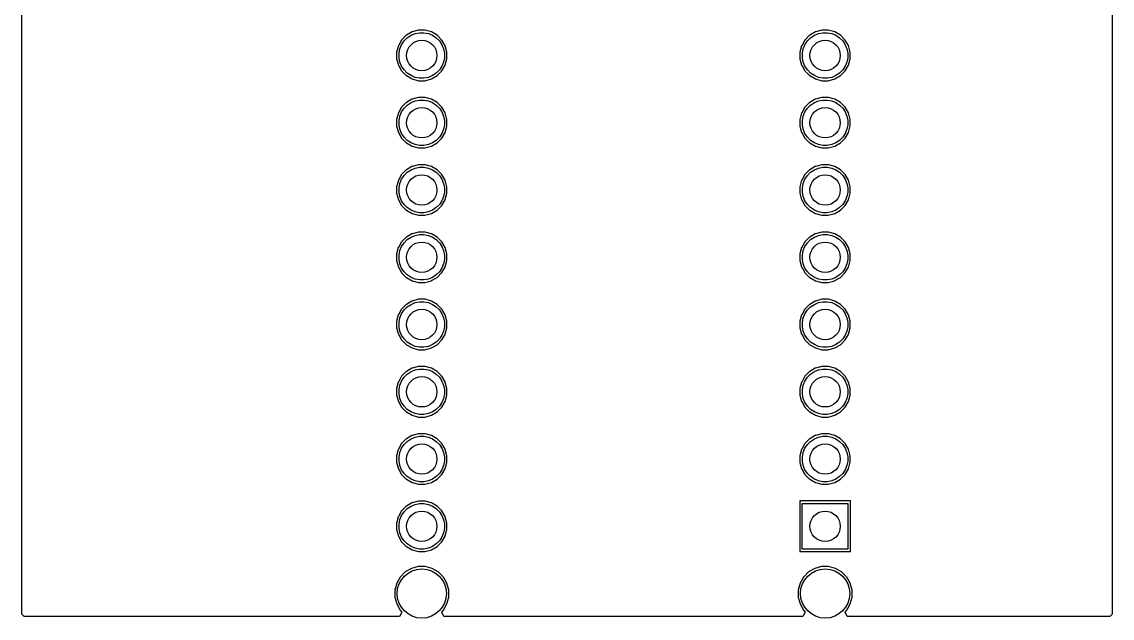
# Model space of a CAD drawing. Header units: inches. Extents: x 5.04 to 6.66, y -5.01 to -3.26.
# Drawn here: x 5.035 to 6.657, y -5.006 to -4.12 of the extents above; entities that cross this region are included whole.
import ezdxf

# ---------------------------------------------------------------- set-up
doc = ezdxf.new("R2010")
doc.units = ezdxf.units.IN
doc.header["$MEASUREMENT"] = 0
doc.layers.add('B.Cu', color=153, linetype='CONTINUOUS', true_color=0x4d7fc4)

msp = doc.modelspace()

# ---------------------------------------------------------------- linework, layer by layer
at = {"layer": 'B.Cu', "linetype": 'CONTINUOUS'}
for p, q in [((6.6575, -3.2672), (6.6575, -5.0005)), ((5.0354, -4.1648), (5.0354, -4.0648)), ((5.6159, -4.1348), (5.6075, -4.1397)), ((5.6256, -4.1322), (5.6159, -4.1348)), ((5.6206, -4.1372), (5.6271, -4.1359)), ((5.6352, -4.1322), (5.6256, -4.1322)), ((5.6271, -4.1359), (5.6337, -4.1359)), ((5.6337, -4.1359), (5.6403, -4.1372)), ((5.6449, -4.1348), (5.6352, -4.1322)), ((5.645, -4.1348), (5.6449, -4.1348)), ((5.6534, -4.1397), (5.645, -4.1348)), ((6.2159, -4.1348), (6.2075, -4.1397)), ((6.2256, -4.1322), (6.2159, -4.1348)), ((6.2206, -4.1372), (6.2271, -4.1359)), ((6.2352, -4.1322), (6.2256, -4.1322)), ((6.2271, -4.1359), (6.2337, -4.1359)), ((6.2337, -4.1359), (6.2403, -4.1372)), ((6.2449, -4.1348), (6.2352, -4.1322)), ((6.245, -4.1348), (6.2449, -4.1348)), ((6.2534, -4.1397), (6.245, -4.1348)), ((5.6004, -4.1467), (5.5956, -4.1552)), ((5.6074, -4.1397), (5.6004, -4.1467)), ((5.6004, -4.1467), (5.6004, -4.1467)), ((5.6005, -4.1537), (5.6042, -4.1481)), ((5.6042, -4.1481), (5.6089, -4.1434)), ((5.6075, -4.1397), (5.6074, -4.1397)), ((5.6089, -4.1434), (5.6144, -4.1397)), ((5.6144, -4.1397), (5.6206, -4.1372)), ((5.6403, -4.1372), (5.6464, -4.1397)), ((5.6464, -4.1397), (5.652, -4.1434)), ((5.652, -4.1434), (5.6567, -4.1481)), ((5.6604, -4.1467), (5.6534, -4.1397)), ((5.6567, -4.1481), (5.6604, -4.1537)), ((5.6653, -4.1552), (5.6604, -4.1467)), ((6.2004, -4.1467), (6.1956, -4.1552)), ((6.2074, -4.1397), (6.2004, -4.1467)), ((6.2004, -4.1467), (6.2004, -4.1467)), ((6.2005, -4.1537), (6.2042, -4.1481)), ((6.2042, -4.1481), (6.2089, -4.1434)), ((6.2075, -4.1397), (6.2074, -4.1397)), ((6.2089, -4.1434), (6.2144, -4.1397)), ((6.2144, -4.1397), (6.2206, -4.1372)), ((6.2403, -4.1372), (6.2464, -4.1397)), ((6.2464, -4.1397), (6.252, -4.1434)), ((6.252, -4.1434), (6.2567, -4.1481)), ((6.2604, -4.1467), (6.2534, -4.1397)), ((6.2567, -4.1481), (6.2604, -4.1537)), ((6.2653, -4.1551), (6.2604, -4.1467)), ((5.0354, -4.2648), (5.0354, -4.1648)), ((5.5956, -4.1552), (5.593, -4.1648)), ((5.593, -4.1648), (5.593, -4.1746)), ((5.5966, -4.1664), (5.5979, -4.1598)), ((5.5966, -4.173), (5.5966, -4.1664)), ((5.5979, -4.1598), (5.6005, -4.1537)), ((5.6604, -4.1537), (5.6629, -4.1598)), ((5.6629, -4.1598), (5.6642, -4.1664)), ((5.6642, -4.1664), (5.6642, -4.173)), ((5.6679, -4.1648), (5.6653, -4.1552)), ((5.6679, -4.1746), (5.6679, -4.1648)), ((5.6679, -4.1648), (5.6679, -4.1648)), ((6.1955, -4.1552), (6.193, -4.1648)), ((6.193, -4.1648), (6.193, -4.1746)), ((6.1956, -4.1552), (6.1955, -4.1552)), ((6.1966, -4.1664), (6.1979, -4.1598)), ((6.1966, -4.173), (6.1966, -4.1664)), ((6.1979, -4.1598), (6.2005, -4.1537)), ((6.2604, -4.1537), (6.2629, -4.1598)), ((6.2629, -4.1598), (6.2642, -4.1664)), ((6.2642, -4.1664), (6.2642, -4.173)), ((6.2679, -4.1648), (6.2653, -4.1551)), ((6.2679, -4.1745), (6.2679, -4.1648)), ((5.593, -4.1746), (5.5956, -4.1842)), ((5.5956, -4.1842), (5.6004, -4.1926)), ((5.5979, -4.1795), (5.5966, -4.173)), ((5.6005, -4.1857), (5.5979, -4.1795)), ((5.6629, -4.1795), (5.6604, -4.1857)), ((5.6604, -4.1927), (5.6653, -4.1842)), ((5.6642, -4.173), (5.6629, -4.1795)), ((5.6653, -4.1842), (5.6679, -4.1746)), ((6.193, -4.1746), (6.1955, -4.1841)), ((6.1955, -4.1841), (6.1956, -4.1842)), ((6.1956, -4.1842), (6.2004, -4.1926)), ((6.1979, -4.1795), (6.1966, -4.173)), ((6.2005, -4.1857), (6.1979, -4.1795)), ((6.2629, -4.1795), (6.2604, -4.1857)), ((6.2604, -4.1927), (6.2653, -4.1842)), ((6.2642, -4.173), (6.2629, -4.1795)), ((6.2653, -4.1842), (6.2679, -4.1745)), ((5.6004, -4.1926), (5.6004, -4.1927)), ((5.6004, -4.1927), (5.6074, -4.1996)), ((5.6042, -4.1912), (5.6005, -4.1857)), ((5.6089, -4.1959), (5.6042, -4.1912)), ((5.6074, -4.1996), (5.6075, -4.1997)), ((5.6075, -4.1997), (5.6159, -4.2046)), ((5.6144, -4.1996), (5.6089, -4.1959)), ((5.6206, -4.2022), (5.6144, -4.1996)), ((5.6464, -4.1996), (5.6403, -4.2022)), ((5.645, -4.2045), (5.6534, -4.1997)), ((5.652, -4.1959), (5.6464, -4.1996)), ((5.6567, -4.1912), (5.652, -4.1959)), ((5.6534, -4.1997), (5.6604, -4.1927)), ((5.6604, -4.1857), (5.6567, -4.1912)), ((6.2004, -4.1926), (6.2004, -4.1927)), ((6.2004, -4.1927), (6.2074, -4.1996)), ((6.2042, -4.1912), (6.2005, -4.1857)), ((6.2089, -4.1959), (6.2042, -4.1912)), ((6.2074, -4.1996), (6.2075, -4.1997)), ((6.2075, -4.1997), (6.2159, -4.2046)), ((6.2144, -4.1996), (6.2089, -4.1959)), ((6.2206, -4.2022), (6.2144, -4.1996)), ((6.2464, -4.1996), (6.2403, -4.2022)), ((6.245, -4.2045), (6.2534, -4.1997)), ((6.252, -4.1959), (6.2464, -4.1996)), ((6.2567, -4.1912), (6.252, -4.1959)), ((6.2534, -4.1997), (6.2604, -4.1927)), ((6.2604, -4.1857), (6.2567, -4.1912)), ((5.6159, -4.2046), (5.6256, -4.2072)), ((5.6271, -4.2035), (5.6206, -4.2022)), ((5.6256, -4.2072), (5.6352, -4.2072)), ((5.6337, -4.2035), (5.6271, -4.2035)), ((5.6403, -4.2022), (5.6337, -4.2035)), ((5.6352, -4.2072), (5.6449, -4.2046)), ((5.6449, -4.2046), (5.645, -4.2045)), ((6.2159, -4.2046), (6.2256, -4.2072)), ((6.2271, -4.2035), (6.2206, -4.2022)), ((6.2256, -4.2072), (6.2352, -4.2072)), ((6.2337, -4.2035), (6.2271, -4.2035)), ((6.2403, -4.2022), (6.2337, -4.2035)), ((6.2352, -4.2072), (6.2449, -4.2046)), ((6.2449, -4.2046), (6.245, -4.2045)), ((5.6255, -4.2322), (5.616, -4.2348)), ((5.6353, -4.2322), (5.6255, -4.2322)), ((5.6448, -4.2348), (5.6353, -4.2322)), ((6.2255, -4.2322), (6.216, -4.2348)), ((6.2353, -4.2322), (6.2255, -4.2322)), ((6.2448, -4.2348), (6.2353, -4.2322)), ((5.6004, -4.2467), (5.5956, -4.2552)), ((5.6074, -4.2397), (5.6004, -4.2467)), ((5.6004, -4.2467), (5.6004, -4.2467)), ((5.6005, -4.2537), (5.6042, -4.2481)), ((5.6042, -4.2481), (5.6089, -4.2434)), ((5.6075, -4.2397), (5.6074, -4.2397)), ((5.6158, -4.2348), (5.6075, -4.2397)), ((5.6089, -4.2434), (5.6144, -4.2397)), ((5.6144, -4.2397), (5.6206, -4.2372)), ((5.616, -4.2348), (5.6158, -4.2348)), ((5.6206, -4.2372), (5.6271, -4.2359)), ((5.6271, -4.2359), (5.6337, -4.2359)), ((5.6337, -4.2359), (5.6403, -4.2372)), ((5.6403, -4.2372), (5.6464, -4.2397)), ((5.645, -4.2348), (5.6448, -4.2348)), ((5.6534, -4.2397), (5.645, -4.2348)), ((5.6464, -4.2397), (5.652, -4.2434)), ((5.652, -4.2434), (5.6567, -4.2481)), ((5.6604, -4.2467), (5.6534, -4.2397)), ((5.6567, -4.2481), (5.6604, -4.2537)), ((5.6653, -4.2552), (5.6604, -4.2467)), ((6.2004, -4.2467), (6.1956, -4.2552)), ((6.2074, -4.2397), (6.2004, -4.2467)), ((6.2004, -4.2467), (6.2004, -4.2467)), ((6.2005, -4.2537), (6.2042, -4.2481)), ((6.2042, -4.2481), (6.2089, -4.2434)), ((6.2075, -4.2397), (6.2074, -4.2397)), ((6.2158, -4.2348), (6.2075, -4.2397)), ((6.2089, -4.2434), (6.2144, -4.2397)), ((6.2144, -4.2397), (6.2206, -4.2372)), ((6.216, -4.2348), (6.2158, -4.2348)), ((6.2206, -4.2372), (6.2271, -4.2359)), ((6.2271, -4.2359), (6.2337, -4.2359)), ((6.2337, -4.2359), (6.2403, -4.2372)), ((6.2403, -4.2372), (6.2464, -4.2397)), ((6.245, -4.2348), (6.2448, -4.2348)), ((6.2534, -4.2397), (6.245, -4.2348)), ((6.2464, -4.2397), (6.252, -4.2434)), ((6.252, -4.2434), (6.2567, -4.2481)), ((6.2604, -4.2467), (6.2534, -4.2397)), ((6.2567, -4.2481), (6.2604, -4.2537)), ((6.2653, -4.2551), (6.2604, -4.2467)), ((5.0354, -4.3648), (5.0354, -4.2648)), ((5.5956, -4.2552), (5.593, -4.2648)), ((5.593, -4.2648), (5.593, -4.2746)), ((5.5966, -4.2664), (5.5979, -4.2598)), ((5.5979, -4.2598), (5.6005, -4.2537)), ((5.6604, -4.2537), (5.6629, -4.2598)), ((5.6629, -4.2598), (5.6642, -4.2664)), ((5.6679, -4.2648), (5.6653, -4.2552)), ((5.6679, -4.2746), (5.6679, -4.2648)), ((5.6679, -4.2648), (5.6679, -4.2648)), ((6.1955, -4.2552), (6.193, -4.2648)), ((6.193, -4.2648), (6.193, -4.2746)), ((6.1956, -4.2552), (6.1955, -4.2552)), ((6.1966, -4.2664), (6.1979, -4.2598)), ((6.1979, -4.2598), (6.2005, -4.2537)), ((6.2604, -4.2537), (6.2629, -4.2598)), ((6.2629, -4.2598), (6.2642, -4.2664)), ((6.2679, -4.2648), (6.2653, -4.2551)), ((6.2679, -4.2745), (6.2679, -4.2648)), ((5.593, -4.2746), (5.5956, -4.2842)), ((5.5966, -4.273), (5.5966, -4.2664)), ((5.5979, -4.2795), (5.5966, -4.273)), ((5.6005, -4.2857), (5.5979, -4.2795)), ((5.6629, -4.2795), (5.6604, -4.2857)), ((5.6642, -4.273), (5.6629, -4.2795)), ((5.6642, -4.2664), (5.6642, -4.273)), ((5.6653, -4.2842), (5.6679, -4.2746)), ((6.193, -4.2746), (6.1955, -4.2841)), ((6.1966, -4.273), (6.1966, -4.2664)), ((6.1979, -4.2795), (6.1966, -4.273)), ((6.2005, -4.2857), (6.1979, -4.2795)), ((6.2629, -4.2795), (6.2604, -4.2857)), ((6.2642, -4.273), (6.2629, -4.2795)), ((6.2642, -4.2664), (6.2642, -4.273)), ((6.2653, -4.2842), (6.2679, -4.2745)), ((5.5956, -4.2842), (5.6004, -4.2926)), ((5.6004, -4.2926), (5.6004, -4.2927)), ((5.6004, -4.2927), (5.6074, -4.2996)), ((5.6042, -4.2912), (5.6005, -4.2857)), ((5.6089, -4.2959), (5.6042, -4.2912)), ((5.6144, -4.2996), (5.6089, -4.2959)), ((5.652, -4.2959), (5.6464, -4.2996)), ((5.6567, -4.2912), (5.652, -4.2959)), ((5.6534, -4.2997), (5.6604, -4.2927)), ((5.6604, -4.2857), (5.6567, -4.2912)), ((5.6604, -4.2927), (5.6653, -4.2842)), ((6.1955, -4.2841), (6.1956, -4.2842)), ((6.1956, -4.2842), (6.2004, -4.2926)), ((6.2004, -4.2926), (6.2004, -4.2927)), ((6.2004, -4.2927), (6.2074, -4.2996)), ((6.2042, -4.2912), (6.2005, -4.2857)), ((6.2089, -4.2959), (6.2042, -4.2912)), ((6.2144, -4.2996), (6.2089, -4.2959)), ((6.252, -4.2959), (6.2464, -4.2996)), ((6.2567, -4.2912), (6.252, -4.2959)), ((6.2534, -4.2997), (6.2604, -4.2927)), ((6.2604, -4.2857), (6.2567, -4.2912)), ((6.2604, -4.2927), (6.2653, -4.2842)), ((5.6074, -4.2996), (5.6075, -4.2997)), ((5.6075, -4.2997), (5.6159, -4.3046)), ((5.6206, -4.3022), (5.6144, -4.2996)), ((5.6159, -4.3046), (5.6256, -4.3072)), ((5.6271, -4.3035), (5.6206, -4.3022)), ((5.6256, -4.3072), (5.6352, -4.3072)), ((5.6337, -4.3035), (5.6271, -4.3035)), ((5.6403, -4.3022), (5.6337, -4.3035)), ((5.6352, -4.3072), (5.6449, -4.3046)), ((5.6464, -4.2996), (5.6403, -4.3022)), ((5.6449, -4.3046), (5.645, -4.3045)), ((5.645, -4.3045), (5.6534, -4.2997)), ((6.2074, -4.2996), (6.2075, -4.2997)), ((6.2075, -4.2997), (6.2159, -4.3046)), ((6.2206, -4.3022), (6.2144, -4.2996)), ((6.2159, -4.3046), (6.2256, -4.3072)), ((6.2271, -4.3035), (6.2206, -4.3022)), ((6.2256, -4.3072), (6.2352, -4.3072)), ((6.2337, -4.3035), (6.2271, -4.3035)), ((6.2403, -4.3022), (6.2337, -4.3035)), ((6.2352, -4.3072), (6.2449, -4.3046)), ((6.2464, -4.2996), (6.2403, -4.3022)), ((6.2449, -4.3046), (6.245, -4.3045)), ((6.245, -4.3045), (6.2534, -4.2997)), ((5.6004, -4.3467), (5.5956, -4.3552)), ((5.6074, -4.3397), (5.6004, -4.3467)), ((5.6004, -4.3467), (5.6004, -4.3467)), ((5.6042, -4.3481), (5.6089, -4.3434)), ((5.6075, -4.3397), (5.6074, -4.3397)), ((5.6158, -4.3348), (5.6075, -4.3397)), ((5.6089, -4.3434), (5.6144, -4.3397)), ((5.6144, -4.3397), (5.6206, -4.3372)), ((5.616, -4.3348), (5.6158, -4.3348)), ((5.6255, -4.3322), (5.616, -4.3348)), ((5.6206, -4.3372), (5.6271, -4.3359)), ((5.6353, -4.3322), (5.6255, -4.3322)), ((5.6271, -4.3359), (5.6337, -4.3359)), ((5.6337, -4.3359), (5.6403, -4.3372)), ((5.6448, -4.3348), (5.6353, -4.3322)), ((5.6403, -4.3372), (5.6464, -4.3397)), ((5.645, -4.3348), (5.6448, -4.3348)), ((5.6534, -4.3397), (5.645, -4.3348)), ((5.6464, -4.3397), (5.652, -4.3434)), ((5.652, -4.3434), (5.6567, -4.3481)), ((5.6604, -4.3467), (5.6534, -4.3397)), ((5.6653, -4.3552), (5.6604, -4.3467)), ((6.2004, -4.3467), (6.1956, -4.3552)), ((6.2074, -4.3397), (6.2004, -4.3467)), ((6.2004, -4.3467), (6.2004, -4.3467)), ((6.2042, -4.3481), (6.2089, -4.3434)), ((6.2075, -4.3397), (6.2074, -4.3397)), ((6.2158, -4.3348), (6.2075, -4.3397)), ((6.2089, -4.3434), (6.2144, -4.3397)), ((6.2144, -4.3397), (6.2206, -4.3372)), ((6.216, -4.3348), (6.2158, -4.3348)), ((6.2255, -4.3322), (6.216, -4.3348)), ((6.2206, -4.3372), (6.2271, -4.3359)), ((6.2353, -4.3322), (6.2255, -4.3322)), ((6.2271, -4.3359), (6.2337, -4.3359)), ((6.2337, -4.3359), (6.2403, -4.3372)), ((6.2448, -4.3348), (6.2353, -4.3322)), ((6.2403, -4.3372), (6.2464, -4.3397)), ((6.245, -4.3348), (6.2448, -4.3348)), ((6.2534, -4.3397), (6.245, -4.3348)), ((6.2464, -4.3397), (6.252, -4.3434)), ((6.252, -4.3434), (6.2567, -4.3481)), ((6.2604, -4.3467), (6.2534, -4.3397)), ((6.2653, -4.3551), (6.2604, -4.3467)), ((5.5956, -4.3552), (5.593, -4.3648)), ((5.5966, -4.3664), (5.5979, -4.3598)), ((5.5979, -4.3598), (5.6005, -4.3537)), ((5.6005, -4.3537), (5.6042, -4.3481)), ((5.6567, -4.3481), (5.6604, -4.3537)), ((5.6604, -4.3537), (5.6629, -4.3598)), ((5.6629, -4.3598), (5.6642, -4.3664)), ((5.6679, -4.3648), (5.6653, -4.3552)), ((6.1955, -4.3552), (6.193, -4.3648)), ((6.1956, -4.3552), (6.1955, -4.3552)), ((6.1966, -4.3664), (6.1979, -4.3598)), ((6.1979, -4.3598), (6.2005, -4.3537)), ((6.2005, -4.3537), (6.2042, -4.3481)), ((6.2567, -4.3481), (6.2604, -4.3537)), ((6.2604, -4.3537), (6.2629, -4.3598)), ((6.2629, -4.3598), (6.2642, -4.3664)), ((6.2679, -4.3648), (6.2653, -4.3551)), ((5.0354, -4.4648), (5.0354, -4.3648)), ((5.593, -4.3648), (5.593, -4.3746)), ((5.593, -4.3746), (5.5956, -4.3842)), ((5.5966, -4.373), (5.5966, -4.3664)), ((5.5979, -4.3795), (5.5966, -4.373)), ((5.6642, -4.373), (5.6629, -4.3795)), ((5.6642, -4.3664), (5.6642, -4.373)), ((5.6654, -4.384), (5.6679, -4.3746)), ((5.6679, -4.3746), (5.6679, -4.3648)), ((5.6679, -4.3648), (5.6679, -4.3648)), ((6.193, -4.3648), (6.193, -4.3746)), ((6.193, -4.3746), (6.1955, -4.3841)), ((6.1966, -4.373), (6.1966, -4.3664)), ((6.1979, -4.3795), (6.1966, -4.373)), ((6.2642, -4.373), (6.2629, -4.3795)), ((6.2642, -4.3664), (6.2642, -4.373)), ((6.2653, -4.3842), (6.2679, -4.3745)), ((6.2679, -4.3745), (6.2679, -4.3648)), ((5.5956, -4.3842), (5.6004, -4.3926)), ((5.6005, -4.3857), (5.5979, -4.3795)), ((5.6004, -4.3926), (5.6004, -4.3927)), ((5.6004, -4.3927), (5.6074, -4.3996)), ((5.6042, -4.3912), (5.6005, -4.3857)), ((5.6089, -4.3959), (5.6042, -4.3912)), ((5.6567, -4.3912), (5.652, -4.3959)), ((5.6534, -4.3997), (5.6604, -4.3926)), ((5.6604, -4.3857), (5.6567, -4.3912)), ((5.6629, -4.3795), (5.6604, -4.3857)), ((5.6604, -4.3926), (5.6653, -4.3843)), ((5.6653, -4.3843), (5.6654, -4.384)), ((6.1955, -4.3841), (6.1956, -4.3842)), ((6.1956, -4.3842), (6.2004, -4.3926)), ((6.2005, -4.3857), (6.1979, -4.3795)), ((6.2004, -4.3926), (6.2004, -4.3927)), ((6.2004, -4.3927), (6.2074, -4.3996)), ((6.2042, -4.3912), (6.2005, -4.3857)), ((6.2089, -4.3959), (6.2042, -4.3912)), ((6.2567, -4.3912), (6.252, -4.3959)), ((6.2534, -4.3997), (6.2604, -4.3926)), ((6.2604, -4.3857), (6.2567, -4.3912)), ((6.2629, -4.3795), (6.2604, -4.3857)), ((6.2604, -4.3926), (6.2653, -4.3843)), ((6.2653, -4.3843), (6.2653, -4.3842)), ((5.6074, -4.3996), (5.6075, -4.3997)), ((5.6075, -4.3997), (5.6159, -4.4046)), ((5.6144, -4.3996), (5.6089, -4.3959)), ((5.6206, -4.4022), (5.6144, -4.3996)), ((5.6159, -4.4046), (5.6256, -4.4072)), ((5.6271, -4.4035), (5.6206, -4.4022)), ((5.6256, -4.4072), (5.6352, -4.4072)), ((5.6337, -4.4035), (5.6271, -4.4035)), ((5.6403, -4.4022), (5.6337, -4.4035)), ((5.6352, -4.4072), (5.6449, -4.4046)), ((5.6464, -4.3996), (5.6403, -4.4022)), ((5.6449, -4.4046), (5.645, -4.4045)), ((5.645, -4.4045), (5.6534, -4.3997)), ((5.652, -4.3959), (5.6464, -4.3996)), ((6.2074, -4.3996), (6.2075, -4.3997)), ((6.2075, -4.3997), (6.2159, -4.4046)), ((6.2144, -4.3996), (6.2089, -4.3959)), ((6.2206, -4.4022), (6.2144, -4.3996)), ((6.2159, -4.4046), (6.2256, -4.4072)), ((6.2271, -4.4035), (6.2206, -4.4022)), ((6.2256, -4.4072), (6.2352, -4.4072)), ((6.2337, -4.4035), (6.2271, -4.4035)), ((6.2403, -4.4022), (6.2337, -4.4035)), ((6.2352, -4.4072), (6.2449, -4.4046)), ((6.2464, -4.3996), (6.2403, -4.4022)), ((6.2449, -4.4046), (6.245, -4.4045)), ((6.245, -4.4045), (6.2534, -4.3997)), ((6.252, -4.3959), (6.2464, -4.3996)), ((5.6074, -4.4397), (5.6004, -4.4467)), ((5.6042, -4.4481), (5.6089, -4.4434)), ((5.6075, -4.4397), (5.6074, -4.4397)), ((5.6158, -4.4348), (5.6075, -4.4397)), ((5.6089, -4.4434), (5.6144, -4.4397)), ((5.6144, -4.4397), (5.6206, -4.4372)), ((5.616, -4.4348), (5.6158, -4.4348)), ((5.6255, -4.4322), (5.616, -4.4348)), ((5.6206, -4.4372), (5.6271, -4.4359)), ((5.6353, -4.4322), (5.6255, -4.4322)), ((5.6271, -4.4359), (5.6337, -4.4359)), ((5.6337, -4.4359), (5.6403, -4.4372)), ((5.6448, -4.4348), (5.6353, -4.4322)), ((5.6403, -4.4372), (5.6464, -4.4397)), ((5.645, -4.4348), (5.6448, -4.4348)), ((5.6534, -4.4397), (5.645, -4.4348)), ((5.6464, -4.4397), (5.652, -4.4434)), ((5.652, -4.4434), (5.6567, -4.4481)), ((5.6604, -4.4467), (5.6534, -4.4397)), ((6.2074, -4.4397), (6.2004, -4.4467)), ((6.2042, -4.4481), (6.2089, -4.4434)), ((6.2075, -4.4397), (6.2074, -4.4397)), ((6.2158, -4.4348), (6.2075, -4.4397)), ((6.2089, -4.4434), (6.2144, -4.4397)), ((6.2144, -4.4397), (6.2206, -4.4372)), ((6.216, -4.4348), (6.2158, -4.4348)), ((6.2255, -4.4322), (6.216, -4.4348)), ((6.2206, -4.4372), (6.2271, -4.4359)), ((6.2353, -4.4322), (6.2255, -4.4322)), ((6.2271, -4.4359), (6.2337, -4.4359)), ((6.2337, -4.4359), (6.2403, -4.4372)), ((6.2448, -4.4348), (6.2353, -4.4322)), ((6.2403, -4.4372), (6.2464, -4.4397)), ((6.245, -4.4348), (6.2448, -4.4348)), ((6.2534, -4.4397), (6.245, -4.4348)), ((6.2464, -4.4397), (6.252, -4.4434)), ((6.252, -4.4434), (6.2567, -4.4481)), ((6.2604, -4.4467), (6.2534, -4.4397)), ((5.5955, -4.4554), (5.593, -4.4648)), ((5.5956, -4.4552), (5.5955, -4.4554)), ((5.6004, -4.4467), (5.5956, -4.4552)), ((5.5966, -4.4664), (5.5979, -4.4598)), ((5.5979, -4.4598), (5.6005, -4.4537)), ((5.6004, -4.4467), (5.6004, -4.4467)), ((5.6005, -4.4537), (5.6042, -4.4481)), ((5.6567, -4.4481), (5.6604, -4.4537)), ((5.6653, -4.4551), (5.6604, -4.4467)), ((5.6604, -4.4537), (5.6629, -4.4598)), ((5.6629, -4.4598), (5.6642, -4.4664)), ((5.6654, -4.4554), (5.6653, -4.4551)), ((5.6679, -4.4648), (5.6654, -4.4554)), ((6.1955, -4.4554), (6.193, -4.4648)), ((6.1956, -4.4552), (6.1955, -4.4554)), ((6.2004, -4.4467), (6.1956, -4.4552)), ((6.1966, -4.4664), (6.1979, -4.4598)), ((6.1979, -4.4598), (6.2005, -4.4537)), ((6.2004, -4.4467), (6.2004, -4.4467)), ((6.2005, -4.4537), (6.2042, -4.4481)), ((6.2567, -4.4481), (6.2604, -4.4537)), ((6.2653, -4.4552), (6.2604, -4.4467)), ((6.2604, -4.4537), (6.2629, -4.4598)), ((6.2629, -4.4598), (6.2642, -4.4664)), ((6.2679, -4.4648), (6.2653, -4.4552)), ((5.0354, -4.5648), (5.0354, -4.4648)), ((5.593, -4.4648), (5.593, -4.4746)), ((5.593, -4.4746), (5.5956, -4.4842)), ((5.5966, -4.473), (5.5966, -4.4664)), ((5.5979, -4.4795), (5.5966, -4.473)), ((5.6642, -4.473), (5.6629, -4.4795)), ((5.6642, -4.4664), (5.6642, -4.473)), ((5.6654, -4.484), (5.6679, -4.4746)), ((5.6679, -4.4746), (5.6679, -4.4648)), ((6.193, -4.4648), (6.193, -4.4746)), ((6.193, -4.4746), (6.1955, -4.4841)), ((6.1966, -4.473), (6.1966, -4.4664)), ((6.1979, -4.4795), (6.1966, -4.473)), ((6.2642, -4.473), (6.2629, -4.4795)), ((6.2642, -4.4664), (6.2642, -4.473)), ((6.2653, -4.4842), (6.2679, -4.4745)), ((6.2679, -4.4745), (6.2679, -4.4648)), ((5.5956, -4.4842), (5.6004, -4.4926)), ((5.6005, -4.4857), (5.5979, -4.4795)), ((5.6004, -4.4926), (5.6004, -4.4927)), ((5.6004, -4.4927), (5.6074, -4.4996)), ((5.6042, -4.4912), (5.6005, -4.4857)), ((5.6089, -4.4959), (5.6042, -4.4912)), ((5.6567, -4.4912), (5.652, -4.4959)), ((5.6534, -4.4997), (5.6604, -4.4926)), ((5.6604, -4.4857), (5.6567, -4.4912)), ((5.6629, -4.4795), (5.6604, -4.4857)), ((5.6604, -4.4926), (5.6653, -4.4843)), ((5.6653, -4.4843), (5.6654, -4.484)), ((6.1955, -4.4841), (6.1956, -4.4842)), ((6.1956, -4.4842), (6.2004, -4.4926)), ((6.2005, -4.4857), (6.1979, -4.4795)), ((6.2004, -4.4926), (6.2004, -4.4927)), ((6.2004, -4.4927), (6.2074, -4.4996)), ((6.2042, -4.4912), (6.2005, -4.4857)), ((6.2089, -4.4959), (6.2042, -4.4912)), ((6.2567, -4.4912), (6.252, -4.4959)), ((6.2534, -4.4997), (6.2604, -4.4926)), ((6.2604, -4.4857), (6.2567, -4.4912)), ((6.2629, -4.4795), (6.2604, -4.4857)), ((6.2604, -4.4926), (6.2653, -4.4843)), ((6.2653, -4.4843), (6.2653, -4.4842)), ((5.6074, -4.4996), (5.6075, -4.4997)), ((5.6075, -4.4997), (5.6159, -4.5046)), ((5.6144, -4.4996), (5.6089, -4.4959)), ((5.6206, -4.5022), (5.6144, -4.4996)), ((5.6159, -4.5046), (5.6256, -4.5072)), ((5.6271, -4.5035), (5.6206, -4.5022)), ((5.6256, -4.5072), (5.6352, -4.5072)), ((5.6337, -4.5035), (5.6271, -4.5035)), ((5.6403, -4.5022), (5.6337, -4.5035)), ((5.6352, -4.5072), (5.6449, -4.5046)), ((5.6464, -4.4996), (5.6403, -4.5022)), ((5.6449, -4.5046), (5.645, -4.5045)), ((5.645, -4.5045), (5.6534, -4.4997)), ((5.652, -4.4959), (5.6464, -4.4996)), ((6.2074, -4.4996), (6.2075, -4.4997)), ((6.2075, -4.4997), (6.2159, -4.5046)), ((6.2144, -4.4996), (6.2089, -4.4959)), ((6.2206, -4.5022), (6.2144, -4.4996)), ((6.2159, -4.5046), (6.2256, -4.5072)), ((6.2271, -4.5035), (6.2206, -4.5022)), ((6.2256, -4.5072), (6.2352, -4.5072)), ((6.2337, -4.5035), (6.2271, -4.5035)), ((6.2403, -4.5022), (6.2337, -4.5035)), ((6.2352, -4.5072), (6.2449, -4.5046)), ((6.2464, -4.4996), (6.2403, -4.5022)), ((6.2449, -4.5046), (6.245, -4.5045)), ((6.245, -4.5045), (6.2534, -4.4997)), ((6.252, -4.4959), (6.2464, -4.4996)), ((5.6074, -4.5397), (5.6004, -4.5467)), ((5.6075, -4.5397), (5.6074, -4.5397)), ((5.6158, -4.5348), (5.6075, -4.5397)), ((5.6089, -4.5434), (5.6144, -4.5397)), ((5.6144, -4.5397), (5.6206, -4.5372)), ((5.616, -4.5348), (5.6158, -4.5348)), ((5.6255, -4.5322), (5.616, -4.5348)), ((5.6206, -4.5372), (5.6271, -4.5359)), ((5.6353, -4.5322), (5.6255, -4.5322)), ((5.6271, -4.5359), (5.6337, -4.5359)), ((5.6337, -4.5359), (5.6403, -4.5372)), ((5.6448, -4.5348), (5.6353, -4.5322)), ((5.6403, -4.5372), (5.6464, -4.5397)), ((5.645, -4.5348), (5.6448, -4.5348)), ((5.6534, -4.5397), (5.645, -4.5348)), ((5.6464, -4.5397), (5.652, -4.5434)), ((5.6604, -4.5467), (5.6534, -4.5397)), ((6.2074, -4.5397), (6.2004, -4.5467)), ((6.2075, -4.5397), (6.2074, -4.5397)), ((6.2158, -4.5348), (6.2075, -4.5397)), ((6.2089, -4.5434), (6.2144, -4.5397)), ((6.2144, -4.5397), (6.2206, -4.5372)), ((6.216, -4.5348), (6.2158, -4.5348)), ((6.2255, -4.5322), (6.216, -4.5348)), ((6.2206, -4.5372), (6.2271, -4.5359)), ((6.2353, -4.5322), (6.2255, -4.5322)), ((6.2271, -4.5359), (6.2337, -4.5359)), ((6.2337, -4.5359), (6.2403, -4.5372)), ((6.2448, -4.5348), (6.2353, -4.5322)), ((6.2403, -4.5372), (6.2464, -4.5397)), ((6.245, -4.5348), (6.2448, -4.5348)), ((6.2534, -4.5397), (6.245, -4.5348)), ((6.2464, -4.5397), (6.252, -4.5434)), ((6.2604, -4.5467), (6.2534, -4.5397)), ((5.5955, -4.5554), (5.593, -4.5648)), ((5.5956, -4.5552), (5.5955, -4.5554)), ((5.6004, -4.5467), (5.5956, -4.5552)), ((5.5979, -4.5598), (5.6005, -4.5537)), ((5.6004, -4.5467), (5.6004, -4.5467)), ((5.6005, -4.5537), (5.6042, -4.5481)), ((5.6042, -4.5481), (5.6089, -4.5434)), ((5.652, -4.5434), (5.6567, -4.5481)), ((5.6567, -4.5481), (5.6604, -4.5537)), ((5.6653, -4.5551), (5.6604, -4.5467)), ((5.6604, -4.5537), (5.6629, -4.5598)), ((5.6654, -4.5554), (5.6653, -4.5551)), ((5.6679, -4.5648), (5.6654, -4.5554)), ((6.1955, -4.5554), (6.193, -4.5648)), ((6.1956, -4.5552), (6.1955, -4.5554)), ((6.2004, -4.5467), (6.1956, -4.5552)), ((6.1979, -4.5598), (6.2005, -4.5537)), ((6.2004, -4.5467), (6.2004, -4.5467)), ((6.2005, -4.5537), (6.2042, -4.5481)), ((6.2042, -4.5481), (6.2089, -4.5434)), ((6.252, -4.5434), (6.2567, -4.5481)), ((6.2567, -4.5481), (6.2604, -4.5537)), ((6.2653, -4.5552), (6.2604, -4.5467)), ((6.2604, -4.5537), (6.2629, -4.5598)), ((6.2679, -4.5648), (6.2653, -4.5552)), ((5.0354, -4.6648), (5.0354, -4.5648)), ((5.593, -4.5648), (5.593, -4.5746)), ((5.5966, -4.5664), (5.5979, -4.5598)), ((5.5966, -4.573), (5.5966, -4.5664)), ((5.5979, -4.5795), (5.5966, -4.573)), ((5.6629, -4.5598), (5.6642, -4.5664)), ((5.6642, -4.573), (5.6629, -4.5795)), ((5.6642, -4.5664), (5.6642, -4.573)), ((5.6679, -4.5746), (5.6679, -4.5648)), ((6.193, -4.5648), (6.193, -4.5746)), ((6.1966, -4.5664), (6.1979, -4.5598)), ((6.1966, -4.573), (6.1966, -4.5664)), ((6.1979, -4.5795), (6.1966, -4.573)), ((6.2629, -4.5598), (6.2642, -4.5664)), ((6.2642, -4.573), (6.2629, -4.5795)), ((6.2642, -4.5664), (6.2642, -4.573)), ((6.2679, -4.5745), (6.2679, -4.5648)), ((5.593, -4.5746), (5.5956, -4.5842)), ((5.5956, -4.5842), (5.6004, -4.5926)), ((5.6005, -4.5857), (5.5979, -4.5795)), ((5.6042, -4.5912), (5.6005, -4.5857)), ((5.6604, -4.5857), (5.6567, -4.5912)), ((5.6629, -4.5795), (5.6604, -4.5857)), ((5.6604, -4.5926), (5.6653, -4.5843)), ((5.6653, -4.5843), (5.6654, -4.584)), ((5.6654, -4.584), (5.6679, -4.5746)), ((6.193, -4.5746), (6.1955, -4.5841)), ((6.1955, -4.5841), (6.1956, -4.5842)), ((6.1956, -4.5842), (6.2004, -4.5926)), ((6.2005, -4.5857), (6.1979, -4.5795)), ((6.2042, -4.5912), (6.2005, -4.5857)), ((6.2604, -4.5857), (6.2567, -4.5912)), ((6.2629, -4.5795), (6.2604, -4.5857)), ((6.2604, -4.5926), (6.2653, -4.5843)), ((6.2653, -4.5842), (6.2679, -4.5745)), ((6.2653, -4.5843), (6.2653, -4.5842)), ((5.6004, -4.5926), (5.6004, -4.5927)), ((5.6004, -4.5927), (5.6074, -4.5996)), ((5.6089, -4.5959), (5.6042, -4.5912)), ((5.6074, -4.5996), (5.6075, -4.5997)), ((5.6075, -4.5997), (5.6159, -4.6046)), ((5.6144, -4.5996), (5.6089, -4.5959)), ((5.6206, -4.6022), (5.6144, -4.5996)), ((5.6159, -4.6046), (5.6256, -4.6072)), ((5.6271, -4.6035), (5.6206, -4.6022)), ((5.6337, -4.6035), (5.6271, -4.6035)), ((5.6403, -4.6022), (5.6337, -4.6035)), ((5.6352, -4.6072), (5.6449, -4.6046)), ((5.6464, -4.5996), (5.6403, -4.6022)), ((5.6449, -4.6046), (5.645, -4.6045)), ((5.645, -4.6045), (5.6534, -4.5997)), ((5.652, -4.5959), (5.6464, -4.5996)), ((5.6567, -4.5912), (5.652, -4.5959)), ((5.6534, -4.5997), (5.6604, -4.5926)), ((6.2004, -4.5926), (6.2004, -4.5927)), ((6.2004, -4.5927), (6.2074, -4.5996)), ((6.2089, -4.5959), (6.2042, -4.5912)), ((6.2074, -4.5996), (6.2075, -4.5997)), ((6.2075, -4.5997), (6.2159, -4.6046)), ((6.2144, -4.5996), (6.2089, -4.5959)), ((6.2206, -4.6022), (6.2144, -4.5996)), ((6.2159, -4.6046), (6.2256, -4.6072)), ((6.2271, -4.6035), (6.2206, -4.6022)), ((6.2337, -4.6035), (6.2271, -4.6035)), ((6.2403, -4.6022), (6.2337, -4.6035)), ((6.2352, -4.6072), (6.2449, -4.6046)), ((6.2464, -4.5996), (6.2403, -4.6022)), ((6.2449, -4.6046), (6.245, -4.6045)), ((6.245, -4.6045), (6.2534, -4.5997)), ((6.252, -4.5959), (6.2464, -4.5996)), ((6.2567, -4.5912), (6.252, -4.5959)), ((6.2534, -4.5997), (6.2604, -4.5926)), ((5.6256, -4.6072), (5.6352, -4.6072)), ((6.2256, -4.6072), (6.2352, -4.6072)), ((5.6158, -4.6348), (5.6075, -4.6397)), ((5.6144, -4.6397), (5.6206, -4.6372)), ((5.616, -4.6348), (5.6158, -4.6348)), ((5.6255, -4.6322), (5.616, -4.6348)), ((5.6206, -4.6372), (5.6271, -4.6359)), ((5.6353, -4.6322), (5.6255, -4.6322)), ((5.6271, -4.6359), (5.6337, -4.6359)), ((5.6337, -4.6359), (5.6403, -4.6372)), ((5.6448, -4.6348), (5.6353, -4.6322)), ((5.6403, -4.6372), (5.6464, -4.6397)), ((5.645, -4.6348), (5.6448, -4.6348)), ((5.6534, -4.6397), (5.645, -4.6348)), ((6.2158, -4.6348), (6.2075, -4.6397)), ((6.2144, -4.6397), (6.2206, -4.6372)), ((6.216, -4.6348), (6.2158, -4.6348)), ((6.2255, -4.6322), (6.216, -4.6348)), ((6.2206, -4.6372), (6.2271, -4.6359)), ((6.2353, -4.6322), (6.2255, -4.6322)), ((6.2271, -4.6359), (6.2337, -4.6359)), ((6.2337, -4.6359), (6.2403, -4.6372)), ((6.2448, -4.6348), (6.2353, -4.6322)), ((6.2403, -4.6372), (6.2464, -4.6397)), ((6.245, -4.6348), (6.2448, -4.6348)), ((6.2534, -4.6397), (6.245, -4.6348)), ((5.5956, -4.6552), (5.5955, -4.6554)), ((5.6004, -4.6467), (5.5956, -4.6552)), ((5.5979, -4.6598), (5.6005, -4.6537)), ((5.6074, -4.6397), (5.6004, -4.6467)), ((5.6004, -4.6467), (5.6004, -4.6467)), ((5.6005, -4.6537), (5.6042, -4.6481)), ((5.6042, -4.6481), (5.6089, -4.6434)), ((5.6075, -4.6397), (5.6074, -4.6397)), ((5.6089, -4.6434), (5.6144, -4.6397)), ((5.6464, -4.6397), (5.652, -4.6434)), ((5.652, -4.6434), (5.6567, -4.6481)), ((5.6604, -4.6467), (5.6534, -4.6397)), ((5.6567, -4.6481), (5.6604, -4.6537)), ((5.6653, -4.6551), (5.6604, -4.6467)), ((5.6604, -4.6537), (5.6629, -4.6598)), ((5.6654, -4.6554), (5.6653, -4.6551)), ((6.1956, -4.6552), (6.1955, -4.6554)), ((6.2004, -4.6467), (6.1956, -4.6552)), ((6.1979, -4.6598), (6.2005, -4.6537)), ((6.2074, -4.6397), (6.2004, -4.6467)), ((6.2004, -4.6467), (6.2004, -4.6467)), ((6.2005, -4.6537), (6.2042, -4.6481)), ((6.2042, -4.6481), (6.2089, -4.6434)), ((6.2075, -4.6397), (6.2074, -4.6397)), ((6.2089, -4.6434), (6.2144, -4.6397)), ((6.2464, -4.6397), (6.252, -4.6434)), ((6.252, -4.6434), (6.2567, -4.6481)), ((6.2604, -4.6467), (6.2534, -4.6397)), ((6.2567, -4.6481), (6.2604, -4.6537)), ((6.2653, -4.6552), (6.2604, -4.6467)), ((6.2604, -4.6537), (6.2629, -4.6598)), ((6.2679, -4.6648), (6.2653, -4.6552)), ((5.0354, -4.7648), (5.0354, -4.6648)), ((5.5955, -4.6554), (5.593, -4.6648)), ((5.593, -4.6648), (5.593, -4.6746)), ((5.5966, -4.6664), (5.5979, -4.6598)), ((5.5966, -4.673), (5.5966, -4.6664)), ((5.6629, -4.6598), (5.6642, -4.6664)), ((5.6642, -4.6664), (5.6642, -4.673)), ((5.6679, -4.6648), (5.6654, -4.6554)), ((5.6679, -4.6746), (5.6679, -4.6648)), ((6.1955, -4.6554), (6.193, -4.6648)), ((6.193, -4.6648), (6.193, -4.6746)), ((6.1966, -4.6664), (6.1979, -4.6598)), ((6.1966, -4.673), (6.1966, -4.6664)), ((6.2629, -4.6598), (6.2642, -4.6664)), ((6.2642, -4.6664), (6.2642, -4.673)), ((6.2679, -4.6745), (6.2679, -4.6648)), ((5.593, -4.6746), (5.5956, -4.6842)), ((5.5956, -4.6842), (5.6004, -4.6926)), ((5.5979, -4.6795), (5.5966, -4.673)), ((5.6005, -4.6857), (5.5979, -4.6795)), ((5.6042, -4.6912), (5.6005, -4.6857)), ((5.6604, -4.6857), (5.6567, -4.6912)), ((5.6629, -4.6795), (5.6604, -4.6857)), ((5.6604, -4.6926), (5.6653, -4.6843)), ((5.6642, -4.673), (5.6629, -4.6795)), ((5.6653, -4.6843), (5.6654, -4.684)), ((5.6654, -4.684), (5.6679, -4.6746)), ((6.193, -4.6746), (6.1955, -4.6841)), ((6.1955, -4.6841), (6.1956, -4.6842)), ((6.1956, -4.6842), (6.2004, -4.6926)), ((6.1979, -4.6795), (6.1966, -4.673)), ((6.2005, -4.6857), (6.1979, -4.6795)), ((6.2042, -4.6912), (6.2005, -4.6857)), ((6.2604, -4.6857), (6.2567, -4.6912)), ((6.2629, -4.6795), (6.2604, -4.6857)), ((6.2604, -4.6926), (6.2653, -4.6843)), ((6.2642, -4.673), (6.2629, -4.6795)), ((6.2653, -4.6842), (6.2679, -4.6745)), ((6.2653, -4.6843), (6.2653, -4.6842)), ((5.6004, -4.6926), (5.6004, -4.6927)), ((5.6004, -4.6927), (5.6074, -4.6996)), ((5.6089, -4.6959), (5.6042, -4.6912)), ((5.6074, -4.6996), (5.6075, -4.6997)), ((5.6075, -4.6997), (5.6159, -4.7046)), ((5.6144, -4.6996), (5.6089, -4.6959)), ((5.6206, -4.7022), (5.6144, -4.6996)), ((5.6271, -4.7035), (5.6206, -4.7022)), ((5.6337, -4.7035), (5.6271, -4.7035)), ((5.6403, -4.7022), (5.6337, -4.7035)), ((5.6464, -4.6996), (5.6403, -4.7022)), ((5.645, -4.7045), (5.6534, -4.6997)), ((5.652, -4.6959), (5.6464, -4.6996)), ((5.6567, -4.6912), (5.652, -4.6959)), ((5.6534, -4.6997), (5.6604, -4.6926)), ((6.2004, -4.6926), (6.2004, -4.6927)), ((6.2004, -4.6927), (6.2074, -4.6996)), ((6.2089, -4.6959), (6.2042, -4.6912)), ((6.2074, -4.6996), (6.2075, -4.6997)), ((6.2075, -4.6997), (6.2159, -4.7046)), ((6.2144, -4.6996), (6.2089, -4.6959)), ((6.2206, -4.7022), (6.2144, -4.6996)), ((6.2271, -4.7035), (6.2206, -4.7022)), ((6.2337, -4.7035), (6.2271, -4.7035)), ((6.2403, -4.7022), (6.2337, -4.7035)), ((6.2464, -4.6996), (6.2403, -4.7022)), ((6.245, -4.7045), (6.2534, -4.6997)), ((6.252, -4.6959), (6.2464, -4.6996)), ((6.2567, -4.6912), (6.252, -4.6959)), ((6.2534, -4.6997), (6.2604, -4.6926)), ((5.6159, -4.7046), (5.6256, -4.7072)), ((5.6256, -4.7072), (5.6352, -4.7072)), ((5.6352, -4.7072), (5.6449, -4.7046)), ((5.6449, -4.7046), (5.645, -4.7045)), ((6.2159, -4.7046), (6.2256, -4.7072)), ((6.2256, -4.7072), (6.2352, -4.7072)), ((6.2352, -4.7072), (6.2449, -4.7046)), ((6.2449, -4.7046), (6.245, -4.7045)), ((5.6158, -4.7348), (5.6075, -4.7397)), ((5.616, -4.7348), (5.6158, -4.7348)), ((5.6255, -4.7322), (5.616, -4.7348)), ((5.6206, -4.7372), (5.6271, -4.7359)), ((5.6353, -4.7322), (5.6255, -4.7322)), ((5.6271, -4.7359), (5.6337, -4.7359)), ((5.6337, -4.7359), (5.6403, -4.7372)), ((5.6448, -4.7348), (5.6353, -4.7322)), ((5.645, -4.7348), (5.6448, -4.7348)), ((5.6534, -4.7397), (5.645, -4.7348)), ((6.2158, -4.7348), (6.2075, -4.7397)), ((6.216, -4.7348), (6.2158, -4.7348)), ((6.2255, -4.7322), (6.216, -4.7348)), ((6.2206, -4.7372), (6.2271, -4.7359)), ((6.2353, -4.7322), (6.2255, -4.7322)), ((6.2271, -4.7359), (6.2337, -4.7359)), ((6.2337, -4.7359), (6.2403, -4.7372)), ((6.2448, -4.7348), (6.2353, -4.7322)), ((6.245, -4.7348), (6.2448, -4.7348)), ((6.2534, -4.7397), (6.245, -4.7348)), ((5.6004, -4.7467), (5.5956, -4.7552)), ((5.6074, -4.7397), (5.6004, -4.7467)), ((5.6004, -4.7467), (5.6004, -4.7467)), ((5.6005, -4.7537), (5.6042, -4.7481)), ((5.6042, -4.7481), (5.6089, -4.7434)), ((5.6075, -4.7397), (5.6074, -4.7397)), ((5.6089, -4.7434), (5.6144, -4.7397)), ((5.6144, -4.7397), (5.6206, -4.7372)), ((5.6403, -4.7372), (5.6464, -4.7397)), ((5.6464, -4.7397), (5.652, -4.7434)), ((5.652, -4.7434), (5.6567, -4.7481)), ((5.6604, -4.7467), (5.6534, -4.7397)), ((5.6567, -4.7481), (5.6604, -4.7537)), ((5.6653, -4.7551), (5.6604, -4.7467)), ((6.2004, -4.7467), (6.1956, -4.7552)), ((6.2074, -4.7397), (6.2004, -4.7467)), ((6.2004, -4.7467), (6.2004, -4.7467)), ((6.2005, -4.7537), (6.2042, -4.7481)), ((6.2042, -4.7481), (6.2089, -4.7434)), ((6.2075, -4.7397), (6.2074, -4.7397)), ((6.2089, -4.7434), (6.2144, -4.7397)), ((6.2144, -4.7397), (6.2206, -4.7372)), ((6.2403, -4.7372), (6.2464, -4.7397)), ((6.2464, -4.7397), (6.252, -4.7434)), ((6.252, -4.7434), (6.2567, -4.7481)), ((6.2604, -4.7467), (6.2534, -4.7397)), ((6.2567, -4.7481), (6.2604, -4.7537)), ((6.2653, -4.7552), (6.2604, -4.7467)), ((5.0354, -4.8319), (5.0354, -4.7648)), ((5.5955, -4.7554), (5.593, -4.7648)), ((5.593, -4.7648), (5.593, -4.7746)), ((5.5956, -4.7552), (5.5955, -4.7554)), ((5.5966, -4.7664), (5.5979, -4.7598)), ((5.5966, -4.773), (5.5966, -4.7664)), ((5.5979, -4.7598), (5.6005, -4.7537)), ((5.6604, -4.7537), (5.6629, -4.7598)), ((5.6629, -4.7598), (5.6642, -4.7664)), ((5.6642, -4.7664), (5.6642, -4.773)), ((5.6654, -4.7554), (5.6653, -4.7551)), ((5.6679, -4.7648), (5.6654, -4.7554)), ((5.6679, -4.7746), (5.6679, -4.7648)), ((6.1955, -4.7554), (6.193, -4.7648)), ((6.193, -4.7648), (6.193, -4.7746)), ((6.1956, -4.7552), (6.1955, -4.7554)), ((6.1966, -4.7664), (6.1979, -4.7598)), ((6.1966, -4.773), (6.1966, -4.7664)), ((6.1979, -4.7598), (6.2005, -4.7537)), ((6.2604, -4.7537), (6.2629, -4.7598)), ((6.2629, -4.7598), (6.2642, -4.7664)), ((6.2642, -4.7664), (6.2642, -4.773)), ((6.2679, -4.7648), (6.2653, -4.7552)), ((6.2679, -4.7745), (6.2679, -4.7648)), ((5.593, -4.7746), (5.5956, -4.7842)), ((5.5956, -4.7842), (5.6004, -4.7926)), ((5.5979, -4.7795), (5.5966, -4.773)), ((5.6005, -4.7857), (5.5979, -4.7795)), ((5.6629, -4.7795), (5.6604, -4.7857)), ((5.6604, -4.7926), (5.6653, -4.7843)), ((5.6642, -4.773), (5.6629, -4.7795)), ((5.6653, -4.7843), (5.6654, -4.784)), ((5.6654, -4.784), (5.6679, -4.7746)), ((6.193, -4.7746), (6.1955, -4.7841)), ((6.1955, -4.7841), (6.1956, -4.7842)), ((6.1956, -4.7842), (6.2004, -4.7926)), ((6.1979, -4.7795), (6.1966, -4.773)), ((6.2005, -4.7857), (6.1979, -4.7795)), ((6.2629, -4.7795), (6.2604, -4.7857)), ((6.2604, -4.7926), (6.2653, -4.7843)), ((6.2642, -4.773), (6.2629, -4.7795)), ((6.2653, -4.7842), (6.2679, -4.7745)), ((6.2653, -4.7843), (6.2653, -4.7842)), ((5.6004, -4.7926), (5.6004, -4.7927)), ((5.6004, -4.7927), (5.6074, -4.7996)), ((5.6042, -4.7912), (5.6005, -4.7857)), ((5.6089, -4.7959), (5.6042, -4.7912)), ((5.6074, -4.7996), (5.6075, -4.7997)), ((5.6075, -4.7997), (5.6159, -4.8046)), ((5.6144, -4.7996), (5.6089, -4.7959)), ((5.6206, -4.8022), (5.6144, -4.7996)), ((5.6464, -4.7996), (5.6403, -4.8022)), ((5.645, -4.8045), (5.6534, -4.7997)), ((5.652, -4.7959), (5.6464, -4.7996)), ((5.6567, -4.7912), (5.652, -4.7959)), ((5.6534, -4.7997), (5.6604, -4.7926)), ((5.6604, -4.7857), (5.6567, -4.7912)), ((6.2004, -4.7926), (6.2004, -4.7927)), ((6.2004, -4.7927), (6.2074, -4.7996)), ((6.2042, -4.7912), (6.2005, -4.7857)), ((6.2089, -4.7959), (6.2042, -4.7912)), ((6.2074, -4.7996), (6.2075, -4.7997)), ((6.2075, -4.7997), (6.2159, -4.8046)), ((6.2144, -4.7996), (6.2089, -4.7959)), ((6.2206, -4.8022), (6.2144, -4.7996)), ((6.2464, -4.7996), (6.2403, -4.8022)), ((6.245, -4.8045), (6.2534, -4.7997)), ((6.252, -4.7959), (6.2464, -4.7996)), ((6.2567, -4.7912), (6.252, -4.7959)), ((6.2534, -4.7997), (6.2604, -4.7926)), ((6.2604, -4.7857), (6.2567, -4.7912)), ((5.6159, -4.8046), (5.6256, -4.8072)), ((5.6271, -4.8035), (5.6206, -4.8022)), ((5.6256, -4.8072), (5.6352, -4.8072)), ((5.6337, -4.8035), (5.6271, -4.8035)), ((5.6403, -4.8022), (5.6337, -4.8035)), ((5.6352, -4.8072), (5.6449, -4.8046)), ((5.6449, -4.8046), (5.645, -4.8045)), ((6.2159, -4.8046), (6.2256, -4.8072)), ((6.2271, -4.8035), (6.2206, -4.8022)), ((6.2256, -4.8072), (6.2352, -4.8072)), ((6.2337, -4.8035), (6.2271, -4.8035)), ((6.2403, -4.8022), (6.2337, -4.8035)), ((6.2352, -4.8072), (6.2449, -4.8046)), ((6.2449, -4.8046), (6.245, -4.8045)), ((5.0354, -4.8648), (5.0354, -4.8319)), ((5.6255, -4.8322), (5.616, -4.8348)), ((5.6353, -4.8322), (5.6255, -4.8322)), ((5.6448, -4.8348), (5.6353, -4.8322)), ((6.2682, -4.8319), (6.1927, -4.8319)), ((6.1927, -4.8319), (6.1927, -4.9074)), ((6.2682, -4.9074), (6.2682, -4.8319)), ((5.6004, -4.8467), (5.5956, -4.8552)), ((5.6074, -4.8397), (5.6004, -4.8467)), ((5.6004, -4.8467), (5.6004, -4.8467)), ((5.6005, -4.8537), (5.6042, -4.8481)), ((5.6042, -4.8481), (5.6089, -4.8434)), ((5.6075, -4.8397), (5.6074, -4.8397)), ((5.6158, -4.8348), (5.6075, -4.8397)), ((5.6089, -4.8434), (5.6144, -4.8397)), ((5.6144, -4.8397), (5.6206, -4.8372)), ((5.616, -4.8348), (5.6158, -4.8348)), ((5.6206, -4.8372), (5.6271, -4.8359)), ((5.6271, -4.8359), (5.6337, -4.8359)), ((5.6337, -4.8359), (5.6403, -4.8372)), ((5.6403, -4.8372), (5.6464, -4.8397)), ((5.645, -4.8348), (5.6448, -4.8348)), ((5.6534, -4.8397), (5.645, -4.8348)), ((5.6464, -4.8397), (5.652, -4.8434)), ((5.652, -4.8434), (5.6567, -4.8481)), ((5.6604, -4.8467), (5.6534, -4.8397)), ((5.6567, -4.8481), (5.6604, -4.8537)), ((5.6653, -4.8551), (5.6604, -4.8467)), ((6.1965, -4.9036), (6.1965, -4.8357)), ((6.1965, -4.8357), (6.2644, -4.8357)), ((6.2644, -4.8357), (6.2644, -4.9036)), ((5.0354, -5.0005), (5.0354, -4.8648)), ((5.5955, -4.8554), (5.593, -4.8648)), ((5.593, -4.8648), (5.593, -4.8746)), ((5.5956, -4.8552), (5.5955, -4.8554)), ((5.5966, -4.8664), (5.5979, -4.8598)), ((5.5979, -4.8598), (5.6005, -4.8537)), ((5.6604, -4.8537), (5.6629, -4.8598)), ((5.6629, -4.8598), (5.6642, -4.8664)), ((5.6654, -4.8554), (5.6653, -4.8551)), ((5.6679, -4.8648), (5.6654, -4.8554)), ((5.6679, -4.8746), (5.6679, -4.8648)), ((5.593, -4.8746), (5.5956, -4.8842)), ((5.5966, -4.873), (5.5966, -4.8664)), ((5.5979, -4.8795), (5.5966, -4.873)), ((5.6005, -4.8857), (5.5979, -4.8795)), ((5.6629, -4.8795), (5.6604, -4.8857)), ((5.6642, -4.873), (5.6629, -4.8795)), ((5.6642, -4.8664), (5.6642, -4.873)), ((5.6654, -4.884), (5.6679, -4.8746)), ((5.5956, -4.8842), (5.6004, -4.8926)), ((5.6004, -4.8926), (5.6004, -4.8927)), ((5.6004, -4.8927), (5.6074, -4.8996)), ((5.6042, -4.8912), (5.6005, -4.8857)), ((5.6089, -4.8959), (5.6042, -4.8912)), ((5.6144, -4.8996), (5.6089, -4.8959)), ((5.652, -4.8959), (5.6464, -4.8996)), ((5.6567, -4.8912), (5.652, -4.8959)), ((5.6534, -4.8997), (5.6604, -4.8926)), ((5.6604, -4.8857), (5.6567, -4.8912)), ((5.6604, -4.8926), (5.6653, -4.8843)), ((5.6653, -4.8843), (5.6654, -4.884)), ((5.6074, -4.8996), (5.6075, -4.8997)), ((5.6075, -4.8997), (5.6159, -4.9046)), ((5.6206, -4.9022), (5.6144, -4.8996)), ((5.6159, -4.9046), (5.6256, -4.9072)), ((5.6271, -4.9035), (5.6206, -4.9022)), ((5.6256, -4.9072), (5.6352, -4.9072)), ((5.6337, -4.9035), (5.6271, -4.9035)), ((5.6403, -4.9022), (5.6337, -4.9035)), ((5.6352, -4.9072), (5.6449, -4.9046)), ((5.6464, -4.8996), (5.6403, -4.9022)), ((5.6449, -4.9046), (5.645, -4.9045)), ((5.645, -4.9045), (5.6534, -4.8997)), ((6.1927, -4.9074), (6.2682, -4.9074)), ((6.2644, -4.9036), (6.1965, -4.9036)), ((5.6252, -4.9296), (5.6149, -4.9324)), ((5.6356, -4.9296), (5.6252, -4.9296)), ((5.646, -4.9324), (5.6356, -4.9296)), ((6.2252, -4.9296), (6.2149, -4.9324)), ((6.2356, -4.9296), (6.2252, -4.9296)), ((6.246, -4.9324), (6.2356, -4.9296)), ((5.5983, -4.9451), (5.5931, -4.9541)), ((5.6059, -4.9376), (5.5983, -4.9451)), ((5.6149, -4.9324), (5.6059, -4.9376)), ((5.655, -4.9376), (5.6459, -4.9324)), ((5.6459, -4.9324), (5.646, -4.9324)), ((5.6626, -4.9451), (5.655, -4.9376)), ((5.6678, -4.9542), (5.6626, -4.9451)), ((6.1983, -4.9451), (6.1931, -4.9542)), ((6.2059, -4.9376), (6.1983, -4.9451)), ((6.2149, -4.9324), (6.2059, -4.9376)), ((6.255, -4.9376), (6.2459, -4.9324)), ((6.2459, -4.9324), (6.246, -4.9324)), ((6.2626, -4.9451), (6.255, -4.9376)), ((6.2678, -4.9541), (6.2626, -4.9451)), ((5.5931, -4.9541), (5.5903, -4.9645)), ((5.6705, -4.9645), (5.6678, -4.9542)), ((6.1931, -4.9542), (6.1904, -4.9645)), ((6.2706, -4.9645), (6.2678, -4.9541)), ((5.5903, -4.9645), (5.5903, -4.9749)), ((5.5903, -4.9749), (5.5931, -4.9852)), ((5.6678, -4.9852), (5.6705, -4.9749)), ((5.6705, -4.9749), (5.6705, -4.9645)), ((6.1904, -4.9645), (6.1904, -4.9749)), ((6.1904, -4.9749), (6.1931, -4.9852)), ((6.2678, -4.9852), (6.2706, -4.9749)), ((6.2706, -4.9749), (6.2706, -4.9645)), ((5.5931, -4.9852), (5.5983, -4.9943)), ((5.5983, -4.9943), (5.6007, -4.9972)), ((5.6602, -4.9972), (5.6626, -4.9943)), ((5.6626, -4.9943), (5.6678, -4.9852)), ((6.1931, -4.9852), (6.1983, -4.9943)), ((6.1983, -4.9943), (6.2007, -4.9972)), ((6.2602, -4.9972), (6.2626, -4.9943)), ((6.2626, -4.9943), (6.2678, -4.9852)), ((5.0389, -5.0039), (5.0354, -5.0005)), ((5.5975, -5.0039), (5.0389, -5.0039)), ((5.6007, -4.9972), (5.5975, -5.0039)), ((5.6633, -5.0039), (5.6602, -4.9972)), ((6.1975, -5.0039), (5.6633, -5.0039)), ((6.2007, -4.9972), (6.1975, -5.0039)), ((6.2633, -5.0039), (6.2602, -4.9972)), ((6.654, -5.0039), (6.2633, -5.0039)), ((6.6575, -5.0005), (6.654, -5.0039))]:
    msp.add_line(p, q, dxfattribs=at)
at = {"layer": 'B.Cu'}
for centre, radius in [((5.6304, -4.1697), 0.0226), ((5.6304, -4.1697), 0.0226), ((6.2304, -4.1697), 0.0226), ((6.2304, -4.1697), 0.0226), ((5.6304, -4.2697), 0.0226), ((5.6304, -4.2697), 0.0226), ((6.2304, -4.2697), 0.0226), ((6.2304, -4.2697), 0.0226), ((5.6304, -4.3697), 0.0226), ((5.6304, -4.3697), 0.0226), ((6.2304, -4.3697), 0.0226), ((6.2304, -4.3697), 0.0226), ((5.6304, -4.4697), 0.0226), ((5.6304, -4.4697), 0.0226), ((6.2304, -4.4697), 0.0226), ((6.2304, -4.4697), 0.0226), ((5.6304, -4.5697), 0.0226), ((5.6304, -4.5697), 0.0226), ((6.2304, -4.5697), 0.0226), ((6.2304, -4.5697), 0.0226), ((5.6304, -4.6697), 0.0226), ((5.6304, -4.6697), 0.0226), ((6.2304, -4.6697), 0.0226), ((6.2304, -4.6697), 0.0226), ((5.6304, -4.7697), 0.0226), ((5.6304, -4.7697), 0.0226), ((6.2304, -4.7697), 0.0226), ((6.2304, -4.7697), 0.0226), ((5.6304, -4.8697), 0.0226), ((5.6304, -4.8697), 0.0226), ((6.2304, -4.8697), 0.0226), ((6.2304, -4.8697), 0.0226), ((5.6304, -4.9697), 0.0366), ((5.6304, -4.9697), 0.0366), ((6.2304, -4.9697), 0.0366), ((6.2304, -4.9697), 0.0366)]:
    msp.add_circle(centre, radius, dxfattribs=at)

doc.saveas('drawing.dxf')
